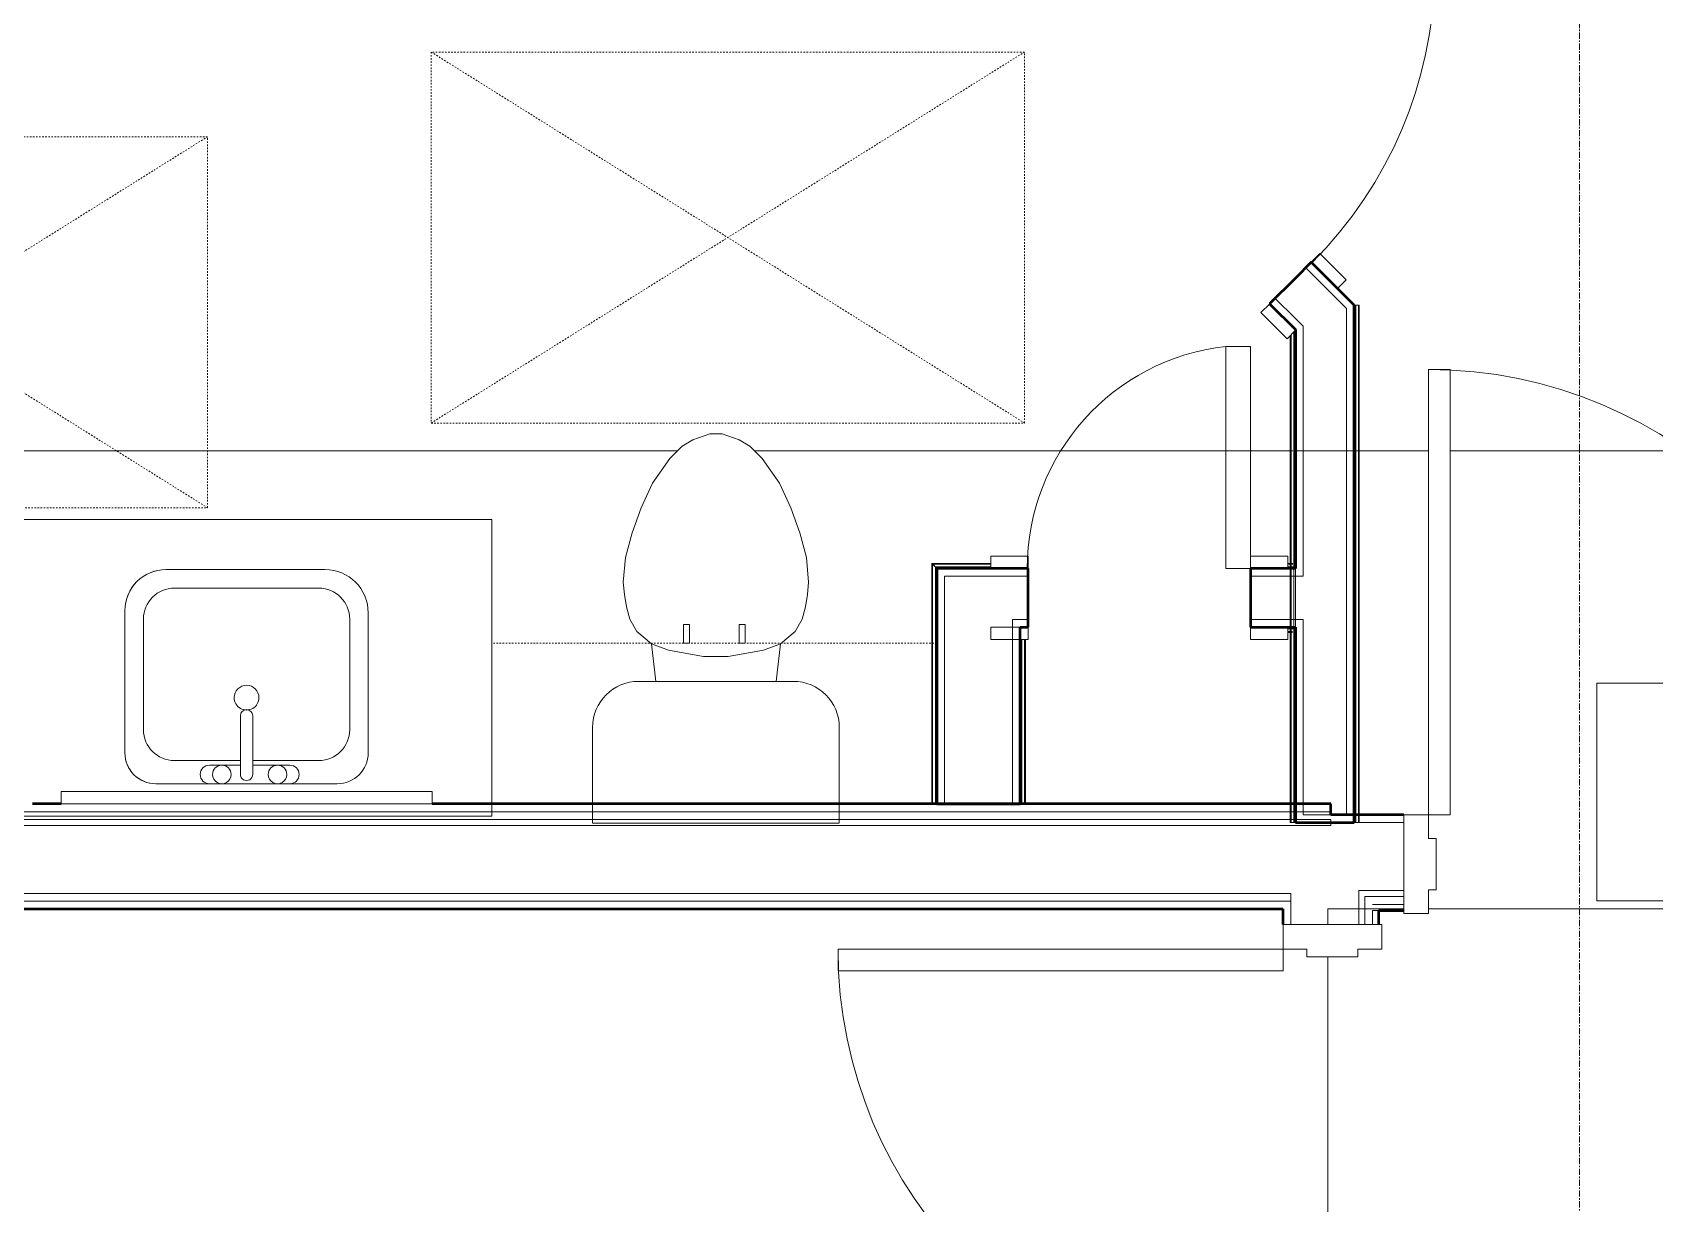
# Model space of a CAD drawing. Header units: inches. Extents: x -4235 to -464, y 9767 to 12344.
# Drawn here: x -3606.5 to -3475.2, y 11722.1 to 11816.8 of the extents above; entities that cross this region are included whole.
import ezdxf

# ---------------------------------------------------------------- set-up
doc = ezdxf.new("R2010")
doc.units = ezdxf.units.IN
doc.header["$MEASUREMENT"] = 0
doc.linetypes.add('Dash', pattern=[0.25, 0.125, -0.125])
doc.linetypes.add('Grid Line 1_2_', pattern=[0.875, 0.5, -0.125, 0.125, -0.125])
for name, color, linetype, lineweight in [('0-1', 7, 'Continuous', 5), ('0-2', 254, 'Continuous', 9), ('0-3', 7, 'Continuous', 9), ('A-DOOR-1', 7, 'Continuous', 9), ('A-DOOR-2', 130, 'Continuous', 20), ('A-DOOR-FRAM-1', 130, 'Continuous', 20), ('A-FLOR-2', 254, 'Continuous', 9), ('A-FLOR-3', 7, 'Continuous', 9), ('A-FLOR-4', 192, 'Continuous', 9), ('A-GENM-HDLN-1', 7, 'Dash', 9), ('A-WALL-1', 250, 'Continuous', 50), ('A-WALL-2', 50, 'Continuous', 13), ('A-WALL-3', 10, 'Continuous', 9), ('A-WALL-4', 254, 'Continuous', 9), ('A-WALL-5', 7, 'Continuous', 9), ('I-WALL-1', 250, 'Continuous', 50), ('I-WALL-2', 10, 'Continuous', 9), ('I-WALL-3', 254, 'Continuous', 9), ('P-SANR-FIXT-1', 7, 'Continuous', 9), ('P-SANR-FIXT-3', 254, 'Continuous', 9), ('Q-CASE-1', 10, 'Continuous', 9), ('Q-CASE-2', 254, 'Continuous', 9), ('Q-CASE-3', 7, 'Continuous', 9), ('Q-CASE-4', 7, 'Dash', 9), ('S-GRID-1', 1, 'Grid Line 1_2_', 9)]:
    doc.layers.add(name, color=color, linetype=linetype, lineweight=lineweight)

# ---------------------------------------------------------------- blocks, each defined once
blk = doc.blocks.new('Basic Wall _ INT - W4BØF - _5_8 GYP - 2X4 WOOD_BATT_ - 5_8 GYP_ - ___-2689711-BACKGROUND - 2ND FLOOR')
at = {"layer": 'A-WALL-3'}
for p, q in [((-3504.65, 11773.78), (-3504.65, 11773.89)), ((-3504.65, 11773.68), (-3504.65, 11773.77)), ((-3504.65, 11773.62), (-3504.65, 11773.67)), ((-3504.65, 11772.91), (-3504.65, 11773.47)), ((-3504.3, 11773.47), (-3504.3, 11772.88)), ((-3504.65, 11768.72), (-3504.65, 11772.85)), ((-3504.3, 11772.85), (-3504.3, 11768.72)), ((-3504.65, 11768.53), (-3504.65, 11768.58)), ((-3504.65, 11768.44), (-3504.65, 11768.52)), ((-3504.65, 11768.32), (-3504.65, 11768.43)), ((-3504.65, 11753.57), (-3504.65, 11754.44)), ((-3504.65, 11752.94), (-3504.65, 11753.56)), ((-3504.3, 11754.44), (-3504.3, 11753.57)), ((-3504.3, 11753.56), (-3504.3, 11752.94)), ((-3504.71, 11752.94), (-3504.65, 11752.94)), ((-3504.65, 11752.94), (-3504.5, 11752.94)), ((-3504.5, 11752.94), (-3504.44, 11752.94)), ((-3504.32, 11752.94), (-3504.3, 11752.94))]:
    blk.add_line(p, q, dxfattribs=at)
at = {"layer": 'A-WALL-4'}
for p, q in [((-3504.65, 11773.89), (-3504.65, 11792.36)), ((-3504.3, 11792.72), (-3504.3, 11773.47)), ((-3504.71, 11773.78), (-3504.71, 11773.89)), ((-3504.71, 11773.69), (-3504.71, 11773.77)), ((-3504.71, 11773.62), (-3504.71, 11773.67)), ((-3504.71, 11772.92), (-3504.71, 11773.47)), ((-3504.42, 11773.47), (-3504.42, 11772.88)), ((-3504.71, 11768.72), (-3504.71, 11772.85)), ((-3504.42, 11772.85), (-3504.42, 11768.74)), ((-3504.71, 11768.53), (-3504.71, 11768.58)), ((-3504.71, 11768.44), (-3504.71, 11768.52)), ((-3504.71, 11768.32), (-3504.71, 11768.43)), ((-3504.65, 11754.44), (-3504.65, 11768.31)), ((-3504.3, 11768.72), (-3504.3, 11754.44)), ((-3504.71, 11753.57), (-3504.71, 11754.44)), ((-3504.71, 11752.94), (-3504.71, 11753.56)), ((-3504.42, 11754.44), (-3504.42, 11753.57)), ((-3504.42, 11753.56), (-3504.42, 11752.94)), ((-3504.5, 11752.94), (-3504.71, 11752.94)), ((-3504.42, 11752.94), (-3504.5, 11752.94)), ((-3504.38, 11752.94), (-3504.42, 11752.94)), ((-3504.34, 11752.94), (-3504.38, 11752.94)), ((-3504.3, 11752.94), (-3504.34, 11752.94))]:
    blk.add_line(p, q, dxfattribs=at)
at = {"layer": 'A-WALL-5'}
for p, q in [((-3504.71, 11773.89), (-3504.71, 11792.3)), ((-3504.42, 11792.59), (-3504.42, 11773.47)), ((-3504.71, 11754.44), (-3504.71, 11768.31)), ((-3504.42, 11768.72), (-3504.42, 11754.44))]:
    blk.add_line(p, q, dxfattribs=at)
blk = doc.blocks.new('Basic Wall _ INT - W4BØF - _5_8 GYP - 2X4 WOOD_BATT_ - 5_8 GYP_ - ___-2689712-BACKGROUND - 2ND FLOOR')
at = {"layer": 'A-WALL-3'}
for p, q in [((-3499.55, 11753.56), (-3499.55, 11752.94)), ((-3499.2, 11752.94), (-3499.2, 11753.56)), ((-3499.55, 11752.94), (-3499.52, 11752.94)), ((-3499.51, 11752.94), (-3499.55, 11752.94)), ((-3499.46, 11752.94), (-3499.51, 11752.94)), ((-3499.43, 11752.94), (-3499.46, 11752.94)), ((-3499.42, 11752.94), (-3499.43, 11752.94)), ((-3499.4, 11752.94), (-3499.42, 11752.94)), ((-3499.41, 11752.94), (-3499.35, 11752.94)), ((-3499.25, 11752.94), (-3499.4, 11752.94)), ((-3499.34, 11752.94), (-3499.2, 11752.94)), ((-3499.14, 11752.94), (-3499.25, 11752.94)), ((-3499.2, 11752.94), (-3499.14, 11752.94))]:
    blk.add_line(p, q, dxfattribs=at)
at = {"layer": 'A-WALL-4'}
for p, q in [((-3499.52, 11794.77), (-3499.55, 11794.77)), ((-3499.55, 11794.77), (-3499.55, 11753.56)), ((-3499.35, 11794.77), (-3499.41, 11794.77)), ((-3499.2, 11794.77), (-3499.34, 11794.77)), ((-3499.14, 11794.77), (-3499.2, 11794.77)), ((-3499.2, 11753.56), (-3499.2, 11794.77)), ((-3499.42, 11752.94), (-3499.42, 11753.56)), ((-3499.14, 11752.94), (-3499.14, 11753.56))]:
    blk.add_line(p, q, dxfattribs=at)
at = {"layer": 'A-WALL-5'}
for p, q in [((-3499.55, 11794.77), (-3499.51, 11794.77)), ((-3499.51, 11794.77), (-3499.42, 11794.77)), ((-3499.42, 11753.56), (-3499.42, 11794.77)), ((-3499.42, 11794.77), (-3499.14, 11794.77)), ((-3499.14, 11753.56), (-3499.14, 11794.77))]:
    blk.add_line(p, q, dxfattribs=at)
blk = doc.blocks.new('SWING - SINGLE - FLUSH - 2-10 x 6-8 - PRIVACY-3199405-BACKGROUND - 2ND FLOOR')
at = {"layer": 'A-DOOR-1'}
blk.add_arc((17, -2.38), 34.07, 180, 266.6343, dxfattribs=at)
at = {"layer": 'A-DOOR-2'}
for p, q in [((15, -2.38), (15, -36.38)), ((17, -2.38), (15, -2.38)), ((17, -2.38), (17, -36.38)), ((17, -36.38), (15, -36.38))]:
    blk.add_line(p, q, dxfattribs=at)
at = {"layer": 'A-DOOR-FRAM-1'}
for p, q in [((-20, 2.37), (-20, 3.37)), ((-20, 3.37), (-17, 3.37)), ((-17, 3.37), (-17, 2.37)), ((17, 2.37), (17, 3.37)), ((17, 3.37), (20, 3.37)), ((20, 3.37), (20, 2.37)), ((-17, 2.37), (-20, 2.37)), ((20, 2.37), (17, 2.37)), ((-20, -2.38), (-17, -2.38)), ((-20, -3.38), (-20, -2.38)), ((-17, -2.38), (-17, -3.38)), ((17, -2.38), (20, -2.38)), ((17, -3.38), (17, -2.38)), ((20, -2.38), (20, -3.38)), ((-17, -3.38), (-20, -3.38)), ((20, -3.38), (17, -3.38))]:
    blk.add_line(p, q, dxfattribs=at)
blk = doc.blocks.new('Toilet-Domestic-3D - Toilet-Domestic-3D-V153-BACKGROUND - 2ND FLOOR')
at = {"layer": 'P-SANR-FIXT-1'}
for p, q in [((-9.98, 11.75), (-9.98, 17.93)), ((9.98, 17.93), (9.98, 11.75)), ((6.25, 8.02), (-6.25, 8.02)), ((-4.86, 8.02), (-5.21, 5)), ((4.86, 8.02), (5.21, 5)), ((-3.84, 5.5), (-5.21, 5)), ((-1, 6), (-3.84, 5.5)), ((1, 6), (-1, 6)), ((3.84, 5.5), (1, 6)), ((5.21, 5), (3.84, 5.5)), ((-6.4, 4), (-6.97, 3)), ((-5.21, 5), (-6.4, 4)), ((6.4, 4), (5.21, 5)), ((6.97, 3), (6.4, 4)), ((-6.97, 3), (-7.24, 2)), ((7.24, 2), (6.97, 3)), ((-7.24, 2), (-7.41, 1)), ((7.41, 1), (7.24, 2)), ((-7.41, 1), (-7.5, 0)), ((7.5, 0), (7.41, 1)), ((-7.5, 0), (-7.33, -1.99)), ((7.33, -1.99), (7.5, 0)), ((-7.33, -1.99), (-6.79, -4)), ((6.79, -4), (7.33, -1.99)), ((-6.79, -4), (-6.06, -6)), ((6.06, -6), (6.79, -4)), ((-6.06, -6), (-5.13, -8)), ((5.13, -8), (6.06, -6)), ((-5.13, -8), (-3.74, -10)), ((3.74, -10), (5.13, -8)), ((-3.74, -10), (-2.74, -11)), ((2.74, -11), (3.74, -10)), ((-2.74, -11), (-1.87, -11.5)), ((-1.87, -11.5), (-0.5, -12)), ((0.5, -12), (1.87, -11.5)), ((1.87, -11.5), (2.74, -11)), ((-0.5, -12), (0.5, -12))]:
    blk.add_line(p, q, dxfattribs=at)
for centre, start, end in [((-6.25, 11.75), 180, 270), ((6.25, 11.75), 270, 360)]:
    blk.add_arc(centre, 3.73, start, end, dxfattribs=at)
at = {"layer": 'P-SANR-FIXT-3'}
for p, q in [((-9.98, 19.48), (9.98, 19.48)), ((-9.98, 17.93), (-9.98, 19.45)), ((9.98, 19.47), (9.98, 17.93))]:
    blk.add_line(p, q, dxfattribs=at)
blk = doc.blocks.new('Bath Vanity - Bath Vanity 72_-V3-BACKGROUND - 2ND FLOOR')
at = {"layer": 'Q-CASE-1'}
blk.add_line((36.74, -1), (36.74, 0), dxfattribs=at)
at = {"layer": 'Q-CASE-2'}
for p, q in [((36.74, 0), (-35.26, 0)), ((-35.26, 0), (-35.26, -1)), ((36.74, -4.12), (36.74, -1))]:
    blk.add_line(p, q, dxfattribs=at)
at = {"layer": 'Q-CASE-3'}
for p, q in [((-35.26, -1), (-35.26, -24)), ((36.74, -24), (36.74, -4.12)), ((-35.26, -24), (36.74, -24))]:
    blk.add_line(p, q, dxfattribs=at)
blk = doc.blocks.new('ADA Clearances - 30_x48_-3054095-BACKGROUND - 2ND FLOOR')
at = {"layer": 'A-GENM-HDLN-1'}
for p, q in [((15, -24), (-15, 24)), ((-15, -24), (15, 24)), ((15, 24), (-15, 24)), ((-15, 24), (-15, -24)), ((15, -24), (15, 24)), ((-15, -24), (15, -24))]:
    blk.add_line(p, q, dxfattribs=at)
blk = doc.blocks.new('M_Sink Vanity-Square - 500 x 440mm-1352614-BACKGROUND - 2ND FLOOR')
at = {"layer": 'P-SANR-FIXT-1'}
for p, q in [((7.96, 7.09), (-6.72, 7.09)), ((7.96, 7.09), (-6.72, 7.09)), ((3.62, 7.09), (-2.88, 7.09)), ((-2.88, 5.59), (0.12, 5.59)), ((0.12, 6.33), (0.12, 1.59)), ((1.12, 6.33), (1.12, 1.59)), ((1.12, 5.59), (3.62, 5.59)), ((-9.22, 4.59), (-9.22, -6.73)), ((-9.22, 4.59), (-9.22, -6.73)), ((0.12, 5.22), (-5.22, 5.22)), ((6.46, 5.22), (1.12, 5.22)), ((10.46, -6.91), (10.46, 4.59)), ((10.46, -6.91), (10.46, 4.59)), ((-7.72, 2.72), (-7.72, -6.23)), ((8.96, -6.23), (8.96, 2.72)), ((-5.22, -8.73), (6.46, -8.73)), ((-5.72, -10.23), (7.14, -10.23)), ((-5.72, -10.23), (7.14, -10.23))]:
    blk.add_line(p, q, dxfattribs=at)
for centre, radius, start, end in [((-6.72, 4.59), 2.5, 90, 180), ((-6.72, 4.59), 2.5, 90, 180), ((-2.88, 6.34), 0.75, 90, 270), ((-1.88, 6.34), 0.75, 360, 180), ((0.62, 6.33), 0.5, 360, 180), ((2.62, 6.34), 0.75, 360, 180), ((3.62, 6.34), 0.75, 270, 90), ((7.96, 4.59), 2.5, 0, 90), ((7.96, 4.59), 2.5, 360, 90), ((-1.88, 6.34), 0.75, 180, 0), ((2.62, 6.34), 0.75, 180, 360), ((-5.22, 2.72), 2.5, 90, 180), ((6.46, 2.72), 2.5, 0, 90), ((0.62, 1.59), 0.5, 180, 0), ((0.62, 0.13), 1, 360, 180), ((0.62, 0.13), 1, 180, 0), ((-5.22, -6.23), 2.5, 180, 270), ((6.46, -6.23), 2.5, 270, 0), ((-5.72, -6.73), 3.5, 180, 270), ((-5.72, -6.73), 3.5, 180, 270), ((7.14, -6.91), 3.32, 270, 360), ((7.14, -6.91), 3.32, 270, 0)]:
    blk.add_arc(centre, radius, start, end, dxfattribs=at)
blk = doc.blocks.new('300 Series Wall Hung Cabinet_326 - 36_-2909952-BACKGROUND - 2ND FLOOR')
at = {"layer": 'Q-CASE-3'}
for p, q in [((-2.5, -13.19), (-2.01, -13.19)), ((-2.5, -13.19), (-2.5, -14.69)), ((-2.01, -14.69), (-2.01, -13.19)), ((2, -13.19), (2.49, -13.19)), ((2, -13.19), (2, -14.69)), ((2.49, -14.69), (2.49, -13.19)), ((-2.5, -14.69), (-2.01, -14.69)), ((2, -14.69), (2.49, -14.69))]:
    blk.add_line(p, q, dxfattribs=at)
at = {"layer": 'Q-CASE-4'}
for p, q in [((18, -0.19), (-18, -0.19)), ((-18, -0.19), (-18, -13.19)), ((18, -13.19), (18, -0.19)), ((-18, -13.19), (18, -13.19))]:
    blk.add_line(p, q, dxfattribs=at)
blk = doc.blocks.new('BATHROOM MIRROR - BATHROOM MIRROR 30_-3124767-BACKGROUND - 2ND FLOOR')
at = {"layer": 'Q-CASE-1'}
blk.add_line((12.74, 24), (-11.26, 24), dxfattribs=at)
at = {"layer": 'Q-CASE-3'}
for p, q in [((15.74, 24), (-14.26, 24)), ((-14.26, 23), (-14.26, 24)), ((15.74, 24), (15.74, 23)), ((-14.26, 23), (15.74, 23))]:
    blk.add_line(p, q, dxfattribs=at)
blk = doc.blocks.new('Basic Wall _ INT - W6BØF - _5_8 GYP - 2X6 WOOD_BATT_ - 5_8 GYP_ - ___-3114682-BACKGROUND - 2ND FLOOR')
at = {"layer": 'A-WALL-3'}
for p, q in [((-3526.55, 11754.44), (-3526.52, 11754.44)), ((-3526.41, 11754.44), (-3526.35, 11754.44)), ((-3526.34, 11754.44), (-3526.2, 11754.44)), ((-3526.2, 11754.44), (-3526.14, 11754.44))]:
    blk.add_line(p, q, dxfattribs=at)
at = {"layer": 'A-WALL-4'}
for p, q in [((-3526.55, 11767.72), (-3526.55, 11754.44)), ((-3526.2, 11754.44), (-3526.2, 11767.72)), ((-3526.51, 11754.44), (-3526.55, 11754.44)), ((-3526.42, 11754.44), (-3526.51, 11754.44)), ((-3526.14, 11754.44), (-3526.42, 11754.44))]:
    blk.add_line(p, q, dxfattribs=at)
at = {"layer": 'A-WALL-5'}
for p, q in [((-3526.42, 11754.44), (-3526.42, 11767.72)), ((-3526.14, 11754.44), (-3526.14, 11767.72))]:
    blk.add_line(p, q, dxfattribs=at)
blk = doc.blocks.new('Basic Wall _ INT - W6BØF - _5_8 GYP - 2X6 WOOD_BATT_ - 5_8 GYP_ - ___-3114681-BACKGROUND - 2ND FLOOR')
at = {"layer": 'A-WALL-3'}
for p, q in [((-3533.65, 11773.82), (-3533.71, 11773.89)), ((-3533.5, 11773.68), (-3533.65, 11773.82)), ((-3533.44, 11773.61), (-3533.5, 11773.67)), ((-3533.3, 11773.47), (-3533.32, 11773.5)), ((-3533.71, 11754.44), (-3533.65, 11754.44)), ((-3533.65, 11754.44), (-3533.5, 11754.44)), ((-3533.5, 11754.44), (-3533.44, 11754.44)), ((-3533.32, 11754.44), (-3533.3, 11754.44))]:
    blk.add_line(p, q, dxfattribs=at)
at = {"layer": 'A-WALL-4'}
for p, q in [((-3533.65, 11754.44), (-3533.65, 11773.82)), ((-3533.3, 11773.47), (-3533.3, 11754.44)), ((-3533.42, 11754.44), (-3533.71, 11754.44)), ((-3533.34, 11754.44), (-3533.42, 11754.44)), ((-3533.3, 11754.44), (-3533.34, 11754.44))]:
    blk.add_line(p, q, dxfattribs=at)
at = {"layer": 'A-WALL-5'}
for p, q in [((-3533.71, 11754.44), (-3533.71, 11773.89)), ((-3533.42, 11773.6), (-3533.42, 11754.44))]:
    blk.add_line(p, q, dxfattribs=at)
at = {"layer": 'A-WALL-5', "flags": 128}
for points in [[(-3533.71, 11773.89), (-3533.59, 11773.77), (-3533.5, 11773.67), (-3533.44, 11773.62), (-3533.42, 11773.6)], [(-3533.42, 11773.6), (-3533.42, 11773.59), (-3533.41, 11773.59), (-3533.4, 11773.57), (-3533.38, 11773.56), (-3533.36, 11773.54), (-3533.34, 11773.52)]]:
    blk.add_lwpolyline(points, dxfattribs=at)
blk = doc.blocks.new('Basic Wall _ INT - W4BØF - _5_8 GYP - 2X4 WOOD_BATT_ - 5_8 GYP_ - ___-3114679-BACKGROUND - 2ND FLOOR')
at = {"layer": 'A-WALL-3'}
for p, q in [((-3533.71, 11773.89), (-3533.65, 11773.82)), ((-3533.65, 11773.82), (-3533.5, 11773.68)), ((-3533.5, 11773.67), (-3533.44, 11773.61)), ((-3533.32, 11773.5), (-3533.3, 11773.47)), ((-3525.92, 11773.47), (-3528.92, 11773.47)), ((-3504.71, 11773.82), (-3504.59, 11773.82)), ((-3504.55, 11773.82), (-3504.5, 11773.82)), ((-3504.3, 11773.82), (-3504.3, 11773.89)), ((-3504.3, 11773.89), (-3504.3, 11773.67)), ((-3504.3, 11773.68), (-3504.3, 11773.82)), ((-3504.3, 11773.61), (-3504.3, 11773.67)), ((-3504.3, 11773.67), (-3504.3, 11773.6)), ((-3504.3, 11773.6), (-3504.3, 11773.59)), ((-3504.3, 11773.59), (-3504.3, 11773.54)), ((-3504.3, 11773.47), (-3504.3, 11773.5))]:
    blk.add_line(p, q, dxfattribs=at)
at = {"layer": 'A-WALL-4'}
for p, q in [((-3533.65, 11773.82), (-3528.92, 11773.82)), ((-3528.92, 11773.47), (-3533.3, 11773.47)), ((-3504.92, 11773.82), (-3504.71, 11773.82)), ((-3504.3, 11773.47), (-3504.92, 11773.47)), ((-3504.71, 11773.89), (-3504.59, 11773.89)), ((-3504.55, 11773.89), (-3504.5, 11773.89)), ((-3504.3, 11773.54), (-3504.3, 11773.52)), ((-3504.3, 11773.52), (-3504.3, 11773.47))]:
    blk.add_line(p, q, dxfattribs=at)
at = {"layer": 'A-WALL-5'}
for p, q in [((-3533.71, 11773.89), (-3528.92, 11773.89)), ((-3528.92, 11773.6), (-3533.42, 11773.6)), ((-3504.92, 11773.89), (-3504.71, 11773.89)), ((-3504.3, 11773.6), (-3504.92, 11773.6))]:
    blk.add_line(p, q, dxfattribs=at)
at = {"layer": 'A-WALL-5', "flags": 128}
for points in [[(-3533.42, 11773.6), (-3533.44, 11773.62), (-3533.5, 11773.67), (-3533.59, 11773.77), (-3533.71, 11773.89)], [(-3533.34, 11773.52), (-3533.36, 11773.54), (-3533.38, 11773.56), (-3533.4, 11773.57), (-3533.41, 11773.59), (-3533.42, 11773.59), (-3533.42, 11773.6)]]:
    blk.add_lwpolyline(points, dxfattribs=at)
blk = doc.blocks.new('Basic Wall _ INT - W4BØF - _5_8 GYP - 2X4 WOOD_BATT_ - 5_8 GYP_ - ___-3114680-BACKGROUND - 2ND FLOOR')
at = {"layer": 'A-WALL-3'}
for p, q in [((-3504.71, 11768.37), (-3504.54, 11768.37)), ((-3504.3, 11768.7), (-3504.3, 11768.72)), ((-3504.3, 11768.66), (-3504.3, 11768.62)), ((-3504.3, 11768.62), (-3504.3, 11768.61)), ((-3504.3, 11768.61), (-3504.3, 11768.6)), ((-3504.3, 11768.6), (-3504.3, 11768.6)), ((-3504.3, 11768.6), (-3504.3, 11768.58)), ((-3504.3, 11768.58), (-3504.3, 11768.52)), ((-3504.3, 11768.52), (-3504.3, 11768.58)), ((-3504.3, 11768.52), (-3504.3, 11768.31)), ((-3504.3, 11768.37), (-3504.3, 11768.52)), ((-3504.3, 11768.31), (-3504.3, 11768.37))]:
    blk.add_line(p, q, dxfattribs=at)
at = {"layer": 'A-WALL-4'}
for p, q in [((-3504.3, 11768.72), (-3504.92, 11768.72)), ((-3504.92, 11768.37), (-3504.71, 11768.37)), ((-3504.71, 11768.31), (-3504.54, 11768.31)), ((-3504.3, 11768.72), (-3504.3, 11768.68)), ((-3504.3, 11768.68), (-3504.3, 11768.66))]:
    blk.add_line(p, q, dxfattribs=at)
at = {"layer": 'A-WALL-5'}
for p, q in [((-3504.92, 11768.6), (-3504.3, 11768.6)), ((-3504.92, 11768.31), (-3504.71, 11768.31))]:
    blk.add_line(p, q, dxfattribs=at)
blk = doc.blocks.new('SWING - SINGLE - FLUSH - 1-6 X 6-8 PASSAGE-3199417-BACKGROUND - 2ND FLOOR')
at = {"layer": 'A-DOOR-1'}
blk.add_arc((9, 2.37), 18.07, 96.3558, 180, dxfattribs=at)
at = {"layer": 'A-DOOR-2'}
for p, q in [((7, 2.37), (7, 20.33)), ((9, 20.33), (7, 20.33)), ((9, 2.37), (9, 20.33)), ((9, 2.37), (7, 2.37))]:
    blk.add_line(p, q, dxfattribs=at)
at = {"layer": 'A-DOOR-FRAM-1'}
for p, q in [((-9, 3.37), (-12, 3.37)), ((-12, 3.37), (-12, 2.37)), ((-9, 2.37), (-9, 3.37)), ((12, 3.37), (9, 3.37)), ((9, 3.37), (9, 2.37)), ((12, 2.37), (12, 3.37)), ((-12, 2.37), (-9, 2.37)), ((9, 2.37), (12, 2.37)), ((-9, -2.38), (-12, -2.38)), ((-12, -2.38), (-12, -3.38)), ((-9, -3.38), (-9, -2.38)), ((12, -2.38), (9, -2.38)), ((9, -2.38), (9, -3.38)), ((12, -3.38), (12, -2.38)), ((-12, -3.38), (-9, -3.38)), ((9, -3.38), (12, -3.38))]:
    blk.add_line(p, q, dxfattribs=at)
blk = doc.blocks.new('CTR - 1st Phase - Unit Layouts_rvt-1-BACKGROUND - 2ND FLOOR')
at = {"layer": 'A-WALL-1'}
for p, q in [((-3503.02, 11798.24), (-3504.3, 11796.96)), ((-3499.55, 11794.77), (-3503.02, 11798.24)), ((-3504.3, 11796.96), (-3506.38, 11794.88)), ((-3506.38, 11794.88), (-3504.3, 11792.8)), ((-3499.55, 11752.94), (-3499.55, 11794.77)), ((-3504.3, 11792.8), (-3504.3, 11773.47)), ((-3532.67, 11773.47), (-3533.3, 11773.47)), ((-3533.3, 11773.47), (-3533.3, 11754.44)), ((-3526.55, 11773.47), (-3532.67, 11773.47)), ((-3525.92, 11773.47), (-3526.55, 11773.47)), ((-3525.92, 11768.72), (-3525.92, 11773.47)), ((-3504.3, 11773.47), (-3507.92, 11773.47)), ((-3507.92, 11773.47), (-3507.92, 11768.72)), ((-3526.55, 11754.44), (-3526.55, 11768.72)), ((-3526.55, 11768.72), (-3525.92, 11768.72)), ((-3507.92, 11768.72), (-3504.3, 11768.72)), ((-3504.3, 11768.72), (-3504.3, 11752.94)), ((-3533.3, 11754.44), (-3526.55, 11754.44)), ((-3504.3, 11752.94), (-3503.67, 11752.94)), ((-3503.67, 11752.94), (-3500.17, 11752.94)), ((-3500.17, 11752.94), (-3499.55, 11752.94))]:
    blk.add_line(p, q, dxfattribs=at)
at = {"layer": 'A-WALL-2'}
for p, q in [((-3503.46, 11797.8), (-3500.17, 11794.51)), ((-3505.94, 11795.32), (-3504.3, 11793.68)), ((-3500.17, 11794.51), (-3500.17, 11753.56)), ((-3504.3, 11793.68), (-3503.67, 11793.06)), ((-3503.67, 11793.06), (-3503.67, 11772.85)), ((-3532.67, 11772.85), (-3532.67, 11754.44)), ((-3532.67, 11772.85), (-3527.17, 11772.85)), ((-3527.17, 11772.85), (-3526.55, 11772.85)), ((-3525.92, 11772.85), (-3526.55, 11772.85)), ((-3504.3, 11772.85), (-3507.92, 11772.85)), ((-3504.3, 11772.85), (-3503.67, 11772.85)), ((-3527.17, 11769.35), (-3527.17, 11754.44)), ((-3527.17, 11769.35), (-3526.55, 11769.35)), ((-3525.92, 11769.35), (-3526.55, 11769.35)), ((-3504.3, 11769.35), (-3507.92, 11769.35)), ((-3504.3, 11769.35), (-3503.67, 11769.35)), ((-3503.67, 11769.35), (-3503.67, 11753.56)), ((-3503.67, 11753.56), (-3500.17, 11753.56))]:
    blk.add_line(p, q, dxfattribs=at)
at = {"layer": 'A-WALL-3'}
for p, q in [((-3503.02, 11798.24), (-3500.9, 11796.12)), ((-3499.55, 11753.56), (-3499.55, 11794.77)), ((-3504.3, 11792.72), (-3504.3, 11773.89)), ((-3533.3, 11773.47), (-3528.92, 11773.47)), ((-3533.3, 11773.47), (-3533.3, 11754.44)), ((-3528.92, 11773.47), (-3526.55, 11773.47)), ((-3525.92, 11773.47), (-3526.55, 11773.47)), ((-3504.71, 11773.47), (-3504.92, 11773.47)), ((-3504.5, 11773.47), (-3504.71, 11773.47)), ((-3504.3, 11773.89), (-3504.3, 11773.62)), ((-3504.92, 11768.72), (-3504.71, 11768.72)), ((-3504.71, 11768.72), (-3504.54, 11768.72)), ((-3504.3, 11768.58), (-3504.3, 11768.31)), ((-3504.3, 11768.31), (-3504.3, 11754.44)), ((-3526.55, 11754.44), (-3526.55, 11767.72)), ((-3526.55, 11754.44), (-3533.3, 11754.44)), ((-3504.3, 11754.44), (-3504.3, 11753.57)), ((-3504.3, 11753.56), (-3504.3, 11752.94)), ((-3499.55, 11752.94), (-3499.55, 11753.56)), ((-3501.42, 11752.94), (-3504.3, 11752.94)), ((-3499.55, 11752.94), (-3501.42, 11752.94))]:
    blk.add_line(p, q, dxfattribs=at)
at = {"layer": 'A-WALL-4'}
for p, q in [((-3504.3, 11796.96), (-3503.02, 11798.24)), ((-3506.38, 11794.88), (-3504.3, 11796.96)), ((-3500.9, 11796.12), (-3499.55, 11794.77)), ((-3525.92, 11773.47), (-3525.92, 11772.88)), ((-3507.92, 11772.88), (-3507.92, 11773.47)), ((-3525.92, 11772.85), (-3525.92, 11768.72)), ((-3507.92, 11768.72), (-3507.92, 11772.85))]:
    blk.add_line(p, q, dxfattribs=at)
at = {"layer": '0-2'}
for name, p, rotation in [('SWING - SINGLE - FLUSH - 2-10 x 6-8 - PRIVACY-3199405-BACKGROUND - 2ND FLOOR', (-3516.72, 11808.58), 134.9999999999929), ('ADA Clearances - 30_x48_-3054095-BACKGROUND - 2ND FLOOR', (-3550.21, 11800.24), 269.9999999999907), ('ADA Clearances - 30_x48_-3054095-BACKGROUND - 2ND FLOOR', (-3616.3, 11793.39), 269.9999999999907), ('Toilet-Domestic-3D - Toilet-Domestic-3D-V153-BACKGROUND - 2ND FLOOR', (-3551.17, 11772.37), 180), ('Bath Vanity - Bath Vanity 72_-V3-BACKGROUND - 2ND FLOOR', (-3604.56, 11753.44), 180), ('M_Sink Vanity-Square - 500 x 440mm-1352614-BACKGROUND - 2ND FLOOR', (-3588.52, 11763.16), 180), ('300 Series Wall Hung Cabinet_326 - 36_-2909952-BACKGROUND - 2ND FLOOR', (-3551.3, 11754.25), 180), ('BATHROOM MIRROR - BATHROOM MIRROR 30_-3124767-BACKGROUND - 2ND FLOOR', (-3588.4, 11778.44), 180)]:
    blk.add_blockref(name, p, dxfattribs=dict(at, rotation=rotation))
for name, p in [('Basic Wall _ INT - W4BØF - _5_8 GYP - 2X4 WOOD_BATT_ - 5_8 GYP_ - ___-2689712-BACKGROUND - 2ND FLOOR', (0, 0)), ('Basic Wall _ INT - W4BØF - _5_8 GYP - 2X4 WOOD_BATT_ - 5_8 GYP_ - ___-2689711-BACKGROUND - 2ND FLOOR', (0, 0)), ('SWING - SINGLE - FLUSH - 1-6 X 6-8 PASSAGE-3199417-BACKGROUND - 2ND FLOOR', (-3516.92, 11771.1)), ('Basic Wall _ INT - W6BØF - _5_8 GYP - 2X6 WOOD_BATT_ - 5_8 GYP_ - ___-3114681-BACKGROUND - 2ND FLOOR', (0, 0)), ('Basic Wall _ INT - W4BØF - _5_8 GYP - 2X4 WOOD_BATT_ - 5_8 GYP_ - ___-3114679-BACKGROUND - 2ND FLOOR', (0, 0)), ('Basic Wall _ INT - W4BØF - _5_8 GYP - 2X4 WOOD_BATT_ - 5_8 GYP_ - ___-3114680-BACKGROUND - 2ND FLOOR', (0, 0)), ('Basic Wall _ INT - W6BØF - _5_8 GYP - 2X6 WOOD_BATT_ - 5_8 GYP_ - ___-3114682-BACKGROUND - 2ND FLOOR', (0, 0))]:
    blk.add_blockref(name, p, dxfattribs=at)
blk = doc.blocks.new('HOLLOW METAL - UNIT DOOR-2191979-BACKGROUND - 2ND FLOOR')
at = {"layer": 'A-DOOR-1'}
blk.add_arc((18, 4.125), 36, 90, 180, dxfattribs=at)
at = {"layer": 'A-DOOR-2'}
for p, q in [((18, 40.125), (16.25, 40.125)), ((16.25, 40.125), (16.25, 4.125)), ((18, 4.125), (18, 40.125)), ((16.25, 4.125), (18, 4.125))]:
    blk.add_line(p, q, dxfattribs=at)
at = {"layer": 'A-DOOR-FRAM-1'}
for p, q in [((-18, 4.125), (-20, 4.125)), ((-20, 4.125), (-20, -3.875)), ((-18, 2.1875), (-18, 4.125)), ((18, 4.125), (18, 2.1875)), ((20, 4.125), (18, 4.125)), ((20, -3.875), (20, 4.125)), ((-17.375, 2.1875), (-18, 2.1875)), ((-17.375, -1.9375), (-17.375, 2.1875)), ((18, 2.1875), (17.375, 2.1875)), ((17.375, 2.1875), (17.375, -1.9375)), ((-18, -3.875), (-18, -1.9375)), ((-18, -1.9375), (-17.375, -1.9375)), ((17.375, -1.9375), (18, -1.9375)), ((18, -1.9375), (18, -3.875)), ((-20, -3.875), (-18, -3.875)), ((18, -3.875), (20, -3.875))]:
    blk.add_line(p, q, dxfattribs=at)
blk = doc.blocks.new('HOLLOW METAL - UNIT DOOR-2191977-BACKGROUND - 2ND FLOOR')
at = {"layer": 'A-DOOR-1'}
blk.add_arc((18, -4.125), 36, 180, 270, dxfattribs=at)
at = {"layer": 'A-DOOR-2'}
for p, q in [((16.25, -4.125), (18, -4.125)), ((16.25, -40.125), (16.25, -4.125)), ((18, -4.125), (18, -40.125)), ((18, -40.125), (16.25, -40.125))]:
    blk.add_line(p, q, dxfattribs=at)
at = {"layer": 'A-DOOR-FRAM-1'}
for p, q in [((-20, 3.875), (-18, 3.875)), ((-20, -4.125), (-20, 3.875)), ((-18, 3.875), (-18, 1.9375)), ((18, 3.875), (20, 3.875)), ((18, 1.9375), (18, 3.875)), ((20, 3.875), (20, -4.125)), ((-18, 1.9375), (-17.375, 1.9375)), ((-17.375, 1.9375), (-17.375, -2.1875)), ((17.375, 1.9375), (18, 1.9375)), ((17.375, -2.1875), (17.375, 1.9375)), ((-18, -2.1875), (-18, -4.125)), ((-17.375, -2.1875), (-18, -2.1875)), ((18, -2.1875), (17.375, -2.1875)), ((18, -4.125), (18, -2.1875)), ((-18, -4.125), (-20, -4.125)), ((20, -4.125), (18, -4.125))]:
    blk.add_line(p, q, dxfattribs=at)
blk = doc.blocks.new('CTR - 1st Phase - Common Walls_rvt-1-BACKGROUND - 2ND FLOOR')
at = {"layer": 'A-FLOR-2'}
for p, q in [((-3495.52, 11745.96), (-3501.67, 11745.96)), ((-3501.67, 11745.96), (-3501.67, 11744.69))]:
    blk.add_line(p, q, dxfattribs=at)
at = {"layer": 'A-FLOR-3'}
for p, q in [((-3443.47, 11764.21), (-3479.92, 11764.21)), ((-3479.92, 11764.21), (-3479.92, 11746.59)), ((-3457.52, 11745.96), (-3493.52, 11745.96)), ((-3479.92, 11746.59), (-3457.52, 11746.59)), ((-3501.67, 11742.06), (-3501.67, 11707.31))]:
    blk.add_line(p, q, dxfattribs=at)
at = {"layer": 'A-WALL-2'}
for p, q in [((-3501.42, 11753.81), (-3852.47, 11753.81)), ((-3501.42, 11753.19), (-3852.47, 11753.19)), ((-3501.42, 11752.69), (-3852.47, 11752.69)), ((-3501.42, 11752.94), (-3501.42, 11753.19)), ((-3501.42, 11753.19), (-3501.42, 11752.94)), ((-3501.42, 11752.69), (-3501.42, 11752.94)), ((-3495.52, 11752.94), (-3501.42, 11752.94)), ((-3501.42, 11752.94), (-3501.42, 11752.69)), ((-3504.67, 11747.19), (-3852.47, 11747.19)), ((-3504.67, 11747.19), (-3504.67, 11746.94)), ((-3495.52, 11747.44), (-3499.17, 11747.44)), ((-3499.17, 11747.44), (-3499.17, 11747.19)), ((-3499.17, 11747.19), (-3499.17, 11746.94)), ((-3504.67, 11746.56), (-3852.47, 11746.56)), ((-3504.67, 11746.94), (-3504.67, 11746.56)), ((-3504.67, 11746.56), (-3504.67, 11746.31)), ((-3504.67, 11746.31), (-3504.67, 11745.94)), ((-3504.67, 11745.94), (-3504.67, 11744.69)), ((-3499.17, 11746.94), (-3499.17, 11745.81)), ((-3499.17, 11745.81), (-3499.17, 11744.69)), ((-3495.52, 11746.94), (-3498.67, 11746.94)), ((-3498.67, 11746.94), (-3498.67, 11746.56)), ((-3498.67, 11746.56), (-3498.67, 11746.31)), ((-3498.67, 11746.31), (-3498.67, 11745.81)), ((-3498.67, 11745.81), (-3498.67, 11744.69)), ((-3495.52, 11746.31), (-3498.05, 11746.31)), ((-3498.05, 11745.81), (-3497.55, 11745.81)), ((-3497.55, 11745.81), (-3498.05, 11745.81)), ((-3498.05, 11745.81), (-3498.05, 11744.69))]:
    blk.add_line(p, q, dxfattribs=at)
at = {"layer": 'I-WALL-1'}
for p, q in [((-3604.14, 11754.44), (-3606.46, 11754.44)), ((-3501.42, 11754.44), (-3574.14, 11754.44)), ((-3501.42, 11753.56), (-3501.42, 11754.44)), ((-3495.52, 11753.56), (-3501.42, 11753.56)), ((-3852.47, 11745.94), (-3505.3, 11745.94)), ((-3505.3, 11745.94), (-3505.3, 11744.69)), ((-3497.55, 11745.81), (-3495.52, 11745.81)), ((-3497.55, 11744.69), (-3497.55, 11745.81))]:
    blk.add_line(p, q, dxfattribs=at)
at = {"layer": 'I-WALL-2'}
for p, q in [((-3533.44, 11754.44), (-3533.71, 11754.44)), ((-3526.55, 11754.44), (-3533.3, 11754.44)), ((-3526.14, 11754.44), (-3526.4, 11754.44)), ((-3504.6, 11754.44), (-3504.71, 11754.44)), ((-3504.5, 11754.44), (-3504.59, 11754.44)), ((-3504.45, 11754.44), (-3504.5, 11754.44)), ((-3503.71, 11754.44), (-3504.3, 11754.44)), ((-3501.42, 11754.44), (-3503.67, 11754.44)), ((-3501.42, 11754.44), (-3501.42, 11753.56)), ((-3500.17, 11753.56), (-3501.42, 11753.56)), ((-3499.55, 11753.56), (-3500.17, 11753.56)), ((-3499.35, 11753.56), (-3499.4, 11753.56)), ((-3499.25, 11753.56), (-3499.35, 11753.56)), ((-3499.14, 11753.56), (-3499.25, 11753.56)), ((-3495.52, 11753.56), (-3495.52, 11745.96))]:
    blk.add_line(p, q, dxfattribs=at)
at = {"layer": 'I-WALL-3'}
for p, q in [((-3561.15, 11754.44), (-3569.3, 11754.44)), ((-3533.71, 11754.44), (-3541.2, 11754.44)), ((-3504.71, 11754.44), (-3526.14, 11754.44)), ((-3495.52, 11753.56), (-3499.14, 11753.56)), ((-3851.85, 11745.94), (-3505.3, 11745.94)), ((-3505.3, 11745.94), (-3505.3, 11744.69))]:
    blk.add_line(p, q, dxfattribs=at)
at = {"layer": '0-3'}
for name, p, rotation in [('HOLLOW METAL - UNIT DOOR-2191977-BACKGROUND - 2ND FLOOR', (-3475.52, 11749.44), 180), ('HOLLOW METAL - UNIT DOOR-2191979-BACKGROUND - 2ND FLOOR', (-3501.17, 11724.69), 89.99999999999125)]:
    blk.add_blockref(name, p, dxfattribs=dict(at, rotation=rotation))

msp = doc.modelspace()

# ---------------------------------------------------------------- linework, layer by layer
at = {"layer": 'A-FLOR-4'}
for p, q in [((-3641.3, 11782.99), (-3554.29, 11782.99)), ((-3548.06, 11782.99), (-3504.71, 11782.99)), ((-3504.68, 11782.99), (-3504.59, 11782.99)), ((-3504.57, 11782.99), (-3504.5, 11782.99)), ((-3504.3, 11782.99), (-3499.55, 11782.99)), ((-3499.35, 11782.99), (-3499.28, 11782.99)), ((-3499.25, 11782.99), (-3499.17, 11782.99)), ((-3499.14, 11782.99), (-3493.52, 11782.99)), ((-3491.77, 11782.99), (-3443.47, 11782.99))]:
    msp.add_line(p, q, dxfattribs=at)
at = {"layer": 'S-GRID-1'}
msp.add_line((-3481.32, 9836.18), (-3481.32, 12294.59), dxfattribs=at)

# ---------------------------------------------------------------- block references
at = {"layer": '0-1'}
for name in ['CTR - 1st Phase - Unit Layouts_rvt-1-BACKGROUND - 2ND FLOOR', 'CTR - 1st Phase - Common Walls_rvt-1-BACKGROUND - 2ND FLOOR']:
    msp.add_blockref(name, (0, 0), dxfattribs=at)

doc.saveas('drawing.dxf')
